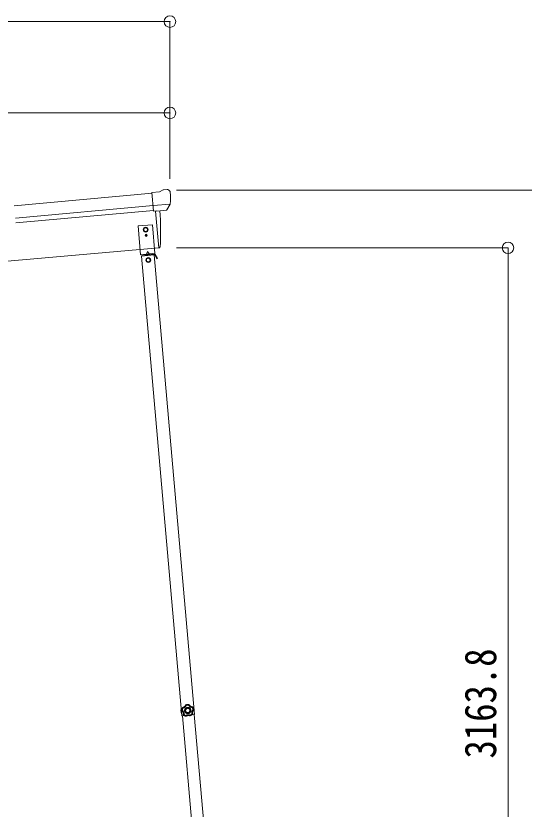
# Model space of a CAD drawing. Units: millimetres at full size, sheet at 1:40; details may follow other scales. Extents: x -11181 to 11305, y -7804 to 7716.
# Drawn here: x 7121 to 8883, y 96 to 2848 of the extents above; entities that cross this region are included whole.
import ezdxf
from ezdxf.enums import TextEntityAlignment as Align

# ---------------------------------------------------------------- set-up
doc = ezdxf.new("R2010")
doc.units = ezdxf.units.MM
doc.header["$LTSCALE"] = 40
doc.header["$PDMODE"] = 32
doc.header["$PDSIZE"] = 40
for name, color, linetype, lineweight in [('0-0_0', 7, 'Continuous', 9), ('0-1_本体', 4, 'Continuous', 9), ('0-2_部品', 7, 'Continuous', 9), ('0-A_寸法', 6, 'Continuous', 9), ('1-1_GLASS', 4, 'Continuous', 9), ('1-2_GLASS_SEAL', 4, 'Continuous', 9)]:
    doc.layers.add(name, color=color, linetype=linetype, lineweight=lineweight)
doc.styles.add('ＭＳ ゴシック', font='')
doc.styles.get('ＭＳ ゴシック').set_extended_font_data('MS Gothic')

msp = doc.modelspace()

# ---------------------------------------------------------------- linework, layer by layer
at = {"layer": '0-0_0', "color": 6}
msp.add_line((8826.77, 2042.98), (8826.77, -1120.82), dxfattribs=at)
at = {"layer": '0-1_本体'}
for p, q in [((7115.65, 2189.18), (7592.96, 2232.5)), ((7119.56, 2146.14), (7596.68, 2189.45)), ((7121.08, 2129.43), (7598.19, 2172.73)), ((7605.41, 2170.57), (7616.57, 2042.97)), ((7078.63, 1995.9), (7616.57, 2042.97))]:
    msp.add_line(p, q, dxfattribs=at)
at = {"layer": '0-2_部品'}
for p, q in [((7619.35, 2236.95), (7592.78, 2234.62)), ((7598.44, 2169.96), (7592.78, 2234.62)), ((7619.35, 2236.95), (7631.06, 2243.71)), ((7645.97, 2245.3), (7632.3, 2244.1)), ((7655.1, 2239.55), (7649.62, 2244.15)), ((7656.17, 2237.51), (7656.28, 2236.16)), ((7655.64, 2194.66), (7596.73, 2189.5)), ((7642, 2173.77), (7634.3, 2173.1)), ((7644.39, 2175.17), (7655.33, 2194.11)), ((7608.4, 2170.83), (7598.44, 2169.96)), ((7605.41, 2170.57), (7616.57, 2042.97)), ((7616.57, 2042.97), (7618.63, 2043.22))]:
    msp.add_line(p, q, dxfattribs=at)
for points in [[(7655.72, 2195.29), (7655.43, 2194.3), (7655.33, 2194.11)], [(7608.4, 2170.83), (7608.67, 2170.77), (7634.04, 2172.99), (7634.3, 2173.1)]]:
    msp.add_lwpolyline(points, dxfattribs=at)
msp.add_circle((7570.89, 2106.23), 6.5, dxfattribs=at)
for centre, radius, start, end in [((7632.56, 2241.12), 3, 95, 120), ((7646.4, 2240.32), 5, 50.00648, 94.99352), ((7454.66, 2218.52), 202.4, 353.4085, 5), ((6722.81, 2098.78), 900, 356.63919, 4.64986), ((7618.26, 2046.2), 3, 277, 356.63919)]:
    msp.add_arc(centre, radius, start, end, dxfattribs=at)
for centre, major_axis, ratio, start_param, end_param in [((7660.49, 2241.55), (-15.35, 3.44), 0.101033, 5.9751426, 5.9753737), ((7653.17, 2237.25), (2.71, -1.31), 0.997474, 0.5366567, 1.3225652), ((7641.74, 2176.77), (1.62, -2.54), 0.997631, 5.8041905, 5.8929484), ((7641.67, 2176.88), (-3.5, 2.17), 0.650902, 2.1145521, 2.1873627), ((7641.79, 2176.68), (1.62, -2.54), 0.997631, 5.965759, 6.7621801)]:
    msp.add_ellipse(centre, major_axis=major_axis, ratio=ratio, start_param=start_param, end_param=end_param, dxfattribs=at)
at = {"layer": '0-A_寸法'}
for p, q in [((5256.08, 2827.54), (7655.08, 2827.54)), ((7655.08, 2827.54), (7655.08, 2510.92)), ((5334.08, 2510.92), (7655.08, 2510.92)), ((7655.08, 2510.92), (7655.08, 2281.92)), ((9295.78, 2243.28), (7678.29, 2243.28)), ((8826.77, 2042.98), (7678.29, 2042.98))]:
    msp.add_line(p, q, dxfattribs=at)
for p in [(7655.08, 2827.54), (7655.08, 2510.92), (8826.77, 2042.98)]:
    msp.add_point(p, dxfattribs=at)
at = {"layer": '1-1_GLASS'}
for p, q in [((7571.41, 2086.73), (7570.59, 2086.75)), ((7573.85, 2085.87), (7574.67, 2085.86)), ((7600.65, 2018.49), (7556.81, 2014.65)), ((7601.56, 2021.58), (7558.05, 2017.77)), ((7558.31, 2014.78), (7558.05, 2017.77)), ((7572.75, 2016.05), (7572.49, 2019.04)), ((7572.71, 2016.55), (7584.66, 2017.59)), ((7577.56, 2029.98), (7573.43, 2021.13)), ((7577.56, 2029.98), (7583.16, 2021.98)), ((7584.71, 2017.09), (7584.45, 2020.08)), ((7599.15, 2018.36), (7598.89, 2021.35)), ((7599.11, 2018.85), (7601.78, 2019.09)), ((7612.26, 2006.51), (7604.42, 2020.09)), ((7607.6, 2009.59), (7609.76, 2010.84)), ((7693.57, 443.49), (7694.28, 443.54)), ((7693.57, 443.49), (7694.03, 437.01)), ((7694.28, 443.54), (7695.19, 430.57)), ((7698.86, 449.14), (7698.48, 448.89)), ((7698.86, 449.14), (7698.48, 448.89)), ((7698.74, 448.6), (7698.48, 448.89)), ((7699.13, 448.86), (7698.74, 448.6)), ((7699.13, 448.86), (7698.74, 448.6)), ((7698.86, 449.14), (7699.13, 448.86)), ((7709.83, 458.41), (7709.51, 458.08)), ((7709.83, 458.41), (7709.52, 458.08)), ((7709.74, 457.77), (7709.52, 458.08)), ((7710.06, 458.1), (7709.74, 457.77)), ((7710.06, 458.1), (7709.75, 457.77)), ((7709.83, 458.41), (7710.06, 458.1)), ((7720.73, 458.85), (7720.91, 459.19)), ((7721.09, 458.56), (7720.73, 458.85)), ((7721.09, 458.56), (7720.73, 458.85)), ((7721.27, 458.9), (7720.91, 459.19)), ((7721.27, 458.9), (7720.91, 459.19)), ((7721.27, 458.9), (7721.09, 458.56)), ((7732.84, 451.22), (7733.07, 451.53)), ((7733.26, 451.02), (7732.84, 451.22)), ((7733.26, 451.02), (7732.84, 451.22)), ((7733.48, 451.34), (7733.07, 451.53)), ((7733.48, 451.34), (7733.07, 451.53)), ((7733.48, 451.34), (7733.26, 451.02)), ((7737.1, 440.68), (7737.26, 441.11)), ((7737.1, 440.67), (7737.26, 441.11)), ((7737.48, 440.6), (7737.1, 440.67)), ((7737.26, 441.11), (7737.64, 441.03)), ((7737.48, 440.6), (7737.64, 441.03)), ((7737.48, 440.6), (7737.64, 441.03)), ((7694.48, 430.52), (7694.03, 437.01)), ((7694.48, 430.52), (7695.19, 430.57)), ((7695.79, 438.11), (7696.16, 438.23)), ((7695.79, 438.11), (7696.01, 437.7)), ((7695.79, 438.11), (7696.01, 437.7)), ((7696.37, 437.83), (7696.01, 437.7)), ((7696.16, 438.23), (7696.38, 437.83)), ((7696.16, 438.23), (7696.37, 437.83)), ((7701.22, 424.81), (7701.57, 424.97)), ((7701.22, 424.81), (7701.34, 424.37)), ((7701.22, 424.81), (7701.34, 424.37)), ((7701.69, 424.53), (7701.34, 424.37)), ((7701.57, 424.97), (7701.69, 424.53)), ((7701.57, 424.97), (7701.69, 424.53)), ((7710.76, 418.87), (7711.21, 418.95)), ((7710.76, 418.87), (7711.21, 418.95)), ((7710.76, 418.48), (7710.76, 418.87)), ((7710.76, 418.48), (7711.21, 418.56)), ((7710.76, 418.48), (7711.21, 418.56)), ((7711.21, 418.95), (7711.21, 418.56)), ((7725.04, 419.92), (7725.5, 419.9)), ((7725.09, 419.53), (7725.04, 419.92)), ((7725.04, 419.92), (7725.5, 419.9)), ((7725.09, 419.53), (7725.55, 419.51)), ((7725.09, 419.53), (7725.55, 419.51)), ((7725.5, 419.9), (7725.55, 419.51)), ((7733.69, 426.77), (7733.75, 427.23)), ((7733.69, 426.77), (7733.75, 427.22)), ((7734.06, 426.65), (7733.69, 426.77)), ((7733.75, 427.22), (7734.12, 427.11)), ((7734.06, 426.65), (7734.12, 427.11)), ((7734.06, 426.65), (7734.12, 427.11))]:
    msp.add_line(p, q, dxfattribs=at)
for points in [[(7603.2, 2023.73), (7594.48, 2123.35), (7544.67, 2118.99), (7553.39, 2019.37)], [(7570.89, 2113.73), (7564.39, 2109.98), (7564.39, 2102.47), (7570.89, 2098.72), (7577.39, 2102.47), (7577.39, 2109.98)], [(7593.41, 2020.87), (7563.53, 2018.25), (7563.35, 2020.24), (7593.24, 2022.86)], [(7580.12, 2008.14), (7573.62, 2004.38), (7573.62, 1996.88), (7580.12, 1993.13), (7586.62, 1996.88), (7586.62, 2004.38)], [(7724.27, 439.12), (7724.01, 440.62), (7723.48, 441.99), (7722.7, 443.22), (7721.71, 444.26), (7720.54, 445.1), (7719.22, 445.7), (7717.78, 446.04), (7716.26, 446.08), (7714.76, 445.82), (7713.39, 445.29), (7712.17, 444.51), (7711.12, 443.52), (7710.29, 442.35), (7709.68, 441.03), (7709.35, 439.59), (7709.3, 438.07), (7709.56, 436.58), (7710.09, 435.2), (7710.87, 433.98), (7711.86, 432.94), (7713.03, 432.1), (7714.35, 431.5), (7715.79, 431.16), (7717.31, 431.11), (7718.81, 431.37), (7720.18, 431.9), (7721.4, 432.68), (7722.45, 433.68), (7723.28, 434.85), (7723.88, 436.17), (7724.22, 437.6)]]:
    msp.add_lwpolyline(points, close=True, dxfattribs=at)
for points in [[(7570.59, 2086.75), (7570.57, 2085.93), (7571.39, 2085.92)], [(7572.2, 2085.08), (7572.18, 2084.26), (7573, 2084.25), (7573.02, 2085.07)], [(7573.06, 2087.53), (7573.07, 2088.35), (7572.25, 2088.36), (7572.24, 2087.54)], [(7574.67, 2085.86), (7574.69, 2086.68), (7573.87, 2086.69)], [(7612.26, 2006.51), (7610.1, 2005.26), (7602.26, 2018.84)], [(7698.48, 448.89), (7697.26, 446.35), (7696.41, 443.68), (7695.91, 440.92), (7695.79, 438.11)], [(7698.48, 448.89), (7697.27, 446.35), (7696.41, 443.68), (7695.91, 440.92), (7695.79, 438.11)], [(7698.74, 448.6), (7697.59, 446.16), (7696.77, 443.59), (7696.29, 440.94), (7696.16, 438.23)], [(7698.74, 448.6), (7698.75, 448.59), (7698.77, 448.57), (7698.79, 448.55), (7698.82, 448.51), (7698.86, 448.47), (7698.9, 448.42), (7698.95, 448.36), (7699, 448.29), (7699.06, 448.22), (7699.13, 448.14), (7699.21, 448.05), (7699.36, 447.87), (7699.53, 447.68), (7699.67, 447.52), (7699.76, 447.41), (7699.86, 447.31), (7699.96, 447.2), (7700.05, 447.09), (7700.15, 446.98), (7698.71, 443.1), (7698.16, 439)], [(7709.51, 458.08), (7709.31, 457.44), (7709.07, 456.81), (7708.83, 456.28), (7708.69, 455.98), (7708.53, 455.68), (7708.37, 455.38), (7708.2, 455.09), (7708.02, 454.81), (7707.39, 453.92), (7706.52, 452.91), (7705.54, 452), (7704.47, 451.19), (7703.33, 450.51), (7702.35, 450.05), (7702.04, 449.92), (7701.72, 449.8), (7701.4, 449.69), (7701.08, 449.59), (7700.76, 449.5), (7700.19, 449.36), (7699.53, 449.23), (7698.86, 449.14)], [(7699.13, 448.86), (7699.78, 448.95), (7700.44, 449.08), (7701.01, 449.22), (7701.33, 449.31), (7701.65, 449.41), (7701.96, 449.52), (7702.27, 449.63), (7702.57, 449.76), (7703.07, 449.98), (7703.66, 450.28), (7704.23, 450.6), (7704.54, 450.79), (7704.81, 450.98), (7705.08, 451.17), (7705.35, 451.37), (7705.61, 451.57), (7706.11, 452), (7707.04, 452.93), (7707.87, 453.96), (7708.4, 454.76), (7708.74, 455.33), (7709.04, 455.92), (7709.3, 456.52), (7709.54, 457.14), (7709.74, 457.77)], [(7699.13, 448.86), (7699.13, 448.85), (7699.14, 448.82), (7699.16, 448.79), (7699.18, 448.75), (7699.21, 448.7), (7699.24, 448.64), (7699.27, 448.58), (7699.31, 448.5), (7699.35, 448.42), (7699.4, 448.33), (7699.46, 448.22), (7699.57, 448.01), (7699.69, 447.79), (7699.8, 447.6), (7699.86, 447.48), (7699.93, 447.36), (7700.01, 447.23), (7700.08, 447.11), (7700.15, 446.98)], [(7709.75, 457.77), (7709.78, 457.74), (7709.86, 457.69), (7709.97, 457.6), (7710.12, 457.49), (7710.29, 457.35), (7710.49, 457.2), (7710.7, 457.02), (7710.94, 456.84), (7711.17, 456.64), (7711.42, 456.43), (7711.17, 455.78), (7710.89, 455.15), (7710.61, 454.59), (7710.45, 454.29), (7710.28, 453.98), (7710.1, 453.68), (7709.91, 453.39), (7709.72, 453.1), (7709.1, 452.26), (7708.19, 451.22), (7707.18, 450.28), (7706.83, 449.98), (7706.55, 449.76), (7706.27, 449.56), (7705.99, 449.36), (7705.7, 449.16), (7705.31, 448.92), (7704.72, 448.57), (7704.11, 448.25), (7703.48, 447.97), (7702.84, 447.71), (7702.18, 447.48), (7701.52, 447.28), (7700.84, 447.12), (7700.15, 446.98)], [(7727.55, 439.35), (7727.42, 440.45), (7727.18, 441.51), (7726.85, 442.52), (7726.41, 443.48), (7725.9, 444.39), (7725.29, 445.24), (7724.62, 446.03), (7723.87, 446.75), (7723.05, 447.39), (7722.18, 447.95), (7721.26, 448.43), (7720.28, 448.81), (7719.27, 449.11), (7718.22, 449.3), (7717.14, 449.39), (7716.03, 449.37), (7714.93, 449.24), (7713.88, 449), (7712.86, 448.66), (7711.9, 448.23), (7710.99, 447.71), (7710.14, 447.11), (7709.35, 446.43), (7708.64, 445.68), (7707.99, 444.87), (7707.43, 443.99), (7706.96, 443.07), (7706.57, 442.1), (7706.28, 441.08), (7706.08, 440.03), (7705.99, 438.95), (7706.01, 437.84), (7706.15, 436.75), (7706.39, 435.69), (7706.72, 434.68), (7707.15, 433.71), (7707.67, 432.8), (7708.28, 431.95), (7708.95, 431.17)], [(7720.91, 459.19), (7718.12, 459.56), (7715.32, 459.55), (7712.54, 459.17), (7709.83, 458.41)], [(7720.91, 459.19), (7718.12, 459.55), (7715.32, 459.55), (7712.54, 459.16), (7709.83, 458.41)], [(7720.73, 458.85), (7718.04, 459.19), (7715.35, 459.18), (7712.67, 458.81), (7710.06, 458.1)], [(7710.06, 458.1), (7710.09, 458.07), (7710.15, 457.99), (7710.25, 457.89), (7710.37, 457.74), (7710.51, 457.57), (7710.67, 457.38), (7710.84, 457.16), (7711.03, 456.93), (7711.22, 456.68), (7711.42, 456.43)], [(7719.62, 457.01), (7715.49, 457.18), (7711.42, 456.43)], [(7720.73, 458.85), (7720.7, 458.81), (7720.65, 458.73), (7720.57, 458.61), (7720.48, 458.45), (7720.36, 458.26), (7720.23, 458.04), (7720.08, 457.81), (7719.93, 457.55), (7719.78, 457.28), (7719.62, 457.01)], [(7721.09, 458.56), (7721.06, 458.53), (7720.99, 458.46), (7720.89, 458.36), (7720.76, 458.23), (7720.6, 458.07), (7720.43, 457.89), (7720.24, 457.69), (7720.04, 457.47), (7719.83, 457.24), (7719.62, 457.01)], [(7732.84, 451.22), (7732.83, 451.18), (7732.8, 451.09), (7732.75, 450.95), (7732.69, 450.78), (7732.61, 450.57), (7732.53, 450.33), (7732.43, 450.07), (7732.32, 449.8), (7732.21, 449.51), (7732.09, 449.21), (7731.39, 449.25), (7730.69, 449.32), (7729.99, 449.43), (7729.3, 449.57), (7728.62, 449.74), (7727.62, 450.05), (7726.33, 450.58), (7725.1, 451.23), (7724.58, 451.56), (7724.29, 451.75), (7724, 451.95), (7723.72, 452.16), (7723.44, 452.38), (7723.1, 452.65), (7722.58, 453.12), (7722.08, 453.6), (7721.61, 454.12), (7721.16, 454.65), (7720.73, 455.21), (7720.33, 455.79), (7719.96, 456.39), (7719.62, 457.01)], [(7721.09, 458.56), (7721.38, 457.97), (7721.7, 457.39), (7722.05, 456.82), (7722.43, 456.28), (7722.84, 455.76), (7723.28, 455.26), (7723.73, 454.79), (7724.21, 454.34), (7724.55, 454.06), (7724.81, 453.85), (7725.07, 453.65), (7725.34, 453.46), (7725.62, 453.27), (7725.99, 453.03), (7727.15, 452.41), (7728.36, 451.91), (7729.31, 451.63), (7729.63, 451.55), (7729.95, 451.47), (7730.28, 451.41), (7730.61, 451.36), (7730.93, 451.31), (7731.52, 451.25), (7732.18, 451.22), (7732.84, 451.22)], [(7733.07, 451.53), (7732.39, 451.53), (7731.72, 451.56), (7731.14, 451.62), (7730.81, 451.67), (7730.48, 451.72), (7730.15, 451.79), (7729.82, 451.86), (7729.49, 451.94), (7728.46, 452.26), (7727.23, 452.78), (7726.06, 453.43), (7724.96, 454.2), (7723.96, 455.07), (7723.21, 455.86), (7723, 456.12), (7722.79, 456.39), (7722.58, 456.65), (7722.39, 456.93), (7722.2, 457.21), (7721.89, 457.71), (7721.57, 458.3), (7721.27, 458.9)], [(7733.75, 427.23), (7733.7, 427.23), (7733.61, 427.23), (7733.47, 427.23), (7733.28, 427.23), (7733.06, 427.24), (7732.81, 427.25), (7732.53, 427.26), (7732.24, 427.28), (7731.93, 427.3), (7731.61, 427.32), (7731.43, 428), (7731.28, 428.69), (7731.16, 429.39), (7731.08, 430.08), (7731.04, 430.79), (7731.03, 431.83), (7731.13, 433.22), (7731.37, 434.59), (7731.52, 435.19), (7731.61, 435.53), (7731.72, 435.86), (7731.83, 436.2), (7731.95, 436.53), (7732.11, 436.93), (7732.39, 437.57), (7732.69, 438.19), (7733.03, 438.8), (7733.4, 439.4), (7733.81, 439.98), (7734.23, 440.54), (7734.69, 441.08), (7735.17, 441.59)], [(7733.26, 451.02), (7733.23, 450.98), (7733.18, 450.9), (7733.11, 450.78), (7733.01, 450.62), (7732.89, 450.43), (7732.75, 450.22), (7732.6, 449.98), (7732.44, 449.73), (7732.27, 449.48), (7732.09, 449.21)], [(7735.17, 441.59), (7734.05, 445.58), (7732.09, 449.21)], [(7737.1, 440.67), (7736.62, 440.21), (7736.17, 439.73), (7735.75, 439.22), (7735.35, 438.69), (7734.98, 438.14), (7734.64, 437.57), (7734.33, 436.99), (7734.05, 436.4), (7733.89, 435.99), (7733.77, 435.68), (7733.66, 435.37), (7733.56, 435.05), (7733.47, 434.73), (7733.36, 434.3), (7733.12, 433.01), (7733.03, 431.7), (7733.04, 430.72), (7733.07, 430.38), (7733.1, 430.05), (7733.14, 429.72), (7733.19, 429.4), (7733.25, 429.07), (7733.37, 428.5), (7733.54, 427.86), (7733.75, 427.22)], [(7737.26, 441.11), (7736.76, 443.77), (7735.91, 446.33), (7734.74, 448.75), (7733.26, 451.02)], [(7734.12, 427.11), (7733.91, 427.75), (7733.73, 428.4), (7733.61, 428.97), (7733.55, 429.3), (7733.5, 429.63), (7733.46, 429.96), (7733.43, 430.3), (7733.4, 430.64), (7733.39, 431.72), (7733.5, 433.05), (7733.75, 434.36), (7734.15, 435.64), (7734.67, 436.87), (7735.19, 437.82), (7735.37, 438.11), (7735.56, 438.39), (7735.75, 438.66), (7735.95, 438.93), (7736.16, 439.2), (7736.54, 439.65), (7737, 440.14), (7737.48, 440.6)], [(7737.64, 441.03), (7737.13, 443.8), (7736.26, 446.46), (7735.04, 448.99), (7733.48, 451.34)], [(7737.64, 441.03), (7737.13, 443.8), (7736.26, 446.46), (7735.03, 448.99), (7733.48, 451.34)], [(7737.26, 441.11), (7737.22, 441.12), (7737.13, 441.14), (7736.99, 441.18), (7736.81, 441.22), (7736.59, 441.27), (7736.34, 441.33), (7736.07, 441.4), (7735.78, 441.46), (7735.48, 441.53), (7735.17, 441.59)], [(7737.1, 440.68), (7737.06, 440.7), (7736.98, 440.74), (7736.85, 440.8), (7736.69, 440.89), (7736.49, 440.98), (7736.26, 441.09), (7736.01, 441.21), (7735.74, 441.34), (7735.46, 441.46), (7735.17, 441.59)], [(7696.01, 437.7), (7696.55, 437.31), (7697.08, 436.89), (7697.51, 436.5), (7697.75, 436.27), (7697.99, 436.03), (7698.22, 435.78), (7698.44, 435.53), (7698.66, 435.27), (7699.31, 434.4), (7700, 433.26), (7700.57, 432.05), (7701, 430.78), (7701.3, 429.48), (7701.44, 428.41), (7701.46, 428.07), (7701.47, 427.73), (7701.48, 427.4), (7701.48, 427.06), (7701.46, 426.73), (7701.42, 426.14), (7701.34, 425.47), (7701.22, 424.81)], [(7696.16, 438.23), (7696.2, 438.25), (7696.29, 438.29), (7696.42, 438.34), (7696.59, 438.41), (7696.8, 438.49), (7697.04, 438.58), (7697.29, 438.68), (7697.57, 438.79), (7697.86, 438.9), (7698.16, 439)], [(7701.57, 424.97), (7701.68, 425.63), (7701.77, 426.29), (7701.81, 426.88), (7701.82, 427.21), (7701.82, 427.54), (7701.82, 427.87), (7701.8, 428.2), (7701.78, 428.53), (7701.72, 429.08), (7701.62, 429.72), (7701.49, 430.37), (7701.4, 430.72), (7701.31, 431.04), (7701.21, 431.35), (7701.11, 431.67), (7700.99, 431.98), (7700.74, 432.59), (7700.14, 433.76), (7699.42, 434.87), (7698.83, 435.62), (7698.38, 436.11), (7697.92, 436.58), (7697.43, 437.02), (7696.91, 437.44), (7696.37, 437.83)], [(7696.38, 437.83), (7696.41, 437.85), (7696.49, 437.91), (7696.61, 437.99), (7696.76, 438.09), (7696.94, 438.22), (7697.15, 438.36), (7697.38, 438.51), (7697.63, 438.67), (7697.89, 438.84), (7698.16, 439), (7698.7, 438.56), (7699.22, 438.1), (7699.67, 437.67), (7699.91, 437.42), (7700.14, 437.16), (7700.37, 436.9), (7700.59, 436.63), (7700.81, 436.36), (7701.41, 435.51), (7702.12, 434.33), (7702.71, 433.07), (7702.88, 432.64), (7703, 432.32), (7703.11, 431.99), (7703.22, 431.65), (7703.31, 431.32), (7703.43, 430.88), (7703.57, 430.2), (7703.68, 429.52), (7703.76, 428.84), (7703.81, 428.15), (7703.83, 427.46), (7703.81, 426.76), (7703.76, 426.06), (7703.67, 425.37)], [(7701.34, 424.37), (7703.38, 422.43), (7705.66, 420.79), (7708.13, 419.46), (7710.76, 418.48)], [(7701.34, 424.37), (7703.38, 422.43), (7705.66, 420.79), (7708.13, 419.47), (7710.76, 418.48)], [(7701.57, 424.97), (7701.61, 424.98), (7701.71, 425), (7701.85, 425.02), (7702.03, 425.05), (7702.25, 425.09), (7702.5, 425.13), (7702.77, 425.18), (7703.06, 425.24), (7703.36, 425.3), (7703.67, 425.37)], [(7701.69, 424.53), (7701.73, 424.55), (7701.82, 424.58), (7701.96, 424.64), (7702.13, 424.71), (7702.34, 424.79), (7702.57, 424.89), (7702.82, 425), (7703.1, 425.11), (7703.38, 425.24), (7703.67, 425.37)], [(7701.69, 424.53), (7703.66, 422.68), (7705.85, 421.1), (7708.23, 419.83), (7710.76, 418.87)], [(7703.67, 425.37), (7706.91, 422.8), (7710.64, 421.01)], [(7708.95, 431.17), (7709.7, 430.45), (7710.51, 429.81), (7711.39, 429.25), (7712.31, 428.77), (7713.29, 428.38), (7714.3, 428.09), (7715.35, 427.89), (7716.43, 427.81), (7717.54, 427.83), (7718.63, 427.96), (7719.69, 428.2), (7720.71, 428.54), (7721.67, 428.97), (7722.58, 429.49), (7723.43, 430.09), (7724.22, 430.77), (7724.93, 431.51), (7725.57, 432.33), (7726.14, 433.2), (7726.61, 434.13), (7727, 435.1), (7727.29, 436.11), (7727.49, 437.16), (7727.58, 438.25), (7727.55, 439.35)], [(7711.21, 418.95), (7711.2, 418.99), (7711.17, 419.08), (7711.13, 419.22), (7711.08, 419.4), (7711.01, 419.61), (7710.95, 419.85), (7710.87, 420.12), (7710.8, 420.41), (7710.72, 420.71), (7710.64, 421.01), (7711.23, 421.4), (7711.84, 421.75), (7712.47, 422.07), (7713.11, 422.37), (7713.76, 422.63), (7714.75, 422.96), (7716.1, 423.29), (7717.48, 423.49), (7718.09, 423.53), (7718.45, 423.55), (7718.8, 423.55), (7719.15, 423.55), (7719.5, 423.54), (7719.94, 423.51), (7720.63, 423.44), (7721.32, 423.34), (7722, 423.21), (7722.68, 423.04), (7723.36, 422.84), (7724.02, 422.6), (7724.67, 422.34), (7725.31, 422.04)], [(7710.76, 418.87), (7710.76, 418.91), (7710.75, 419.01), (7710.74, 419.15), (7710.72, 419.34), (7710.71, 419.56), (7710.69, 419.81), (7710.68, 420.09), (7710.67, 420.39), (7710.65, 420.7), (7710.64, 421.01)], [(7725.04, 419.92), (7724.45, 420.23), (7723.85, 420.51), (7723.24, 420.76), (7722.61, 420.97), (7721.97, 421.16), (7721.33, 421.3), (7720.68, 421.42), (7720.03, 421.49), (7719.59, 421.53), (7719.26, 421.54), (7718.93, 421.55), (7718.6, 421.55), (7718.26, 421.54), (7717.82, 421.51), (7716.52, 421.33), (7715.25, 421.02), (7714.31, 420.7), (7714, 420.57), (7713.7, 420.44), (7713.4, 420.3), (7713.1, 420.15), (7712.81, 420), (7712.3, 419.7), (7711.75, 419.34), (7711.21, 418.95)], [(7711.21, 418.56), (7711.76, 418.96), (7712.32, 419.33), (7712.83, 419.62), (7713.12, 419.78), (7713.42, 419.93), (7713.73, 420.07), (7714.04, 420.21), (7714.35, 420.33), (7715.38, 420.68), (7716.67, 420.98), (7718, 421.15), (7719.34, 421.17), (7720.67, 421.05), (7721.73, 420.85), (7722.06, 420.77), (7722.39, 420.68), (7722.71, 420.58), (7723.03, 420.47), (7723.34, 420.36), (7723.89, 420.14), (7724.49, 419.85), (7725.09, 419.53)], [(7725.04, 419.92), (7725.05, 419.96), (7725.06, 420.05), (7725.08, 420.19), (7725.11, 420.38), (7725.14, 420.6), (7725.18, 420.85), (7725.21, 421.12), (7725.25, 421.42), (7725.28, 421.72), (7725.31, 422.04)], [(7725.31, 422.04), (7728.76, 424.33), (7731.61, 427.32)], [(7725.5, 419.9), (7725.49, 419.94), (7725.49, 420.04), (7725.48, 420.18), (7725.47, 420.37), (7725.45, 420.59), (7725.43, 420.84), (7725.41, 421.12), (7725.38, 421.41), (7725.35, 421.72), (7725.31, 422.04)], [(7725.5, 419.9), (7727.87, 421.2), (7730.04, 422.79), (7731.99, 424.66), (7733.69, 426.77)], [(7725.55, 419.51), (7728.02, 420.86), (7730.28, 422.51), (7732.31, 424.45), (7734.06, 426.65)], [(7725.55, 419.51), (7728.02, 420.86), (7730.28, 422.51), (7732.3, 424.45), (7734.06, 426.65)], [(7733.69, 426.77), (7733.64, 426.78), (7733.55, 426.8), (7733.41, 426.84), (7733.23, 426.88), (7733.01, 426.94), (7732.77, 427), (7732.5, 427.07), (7732.21, 427.15), (7731.92, 427.23), (7731.61, 427.32)]]:
    msp.add_lwpolyline(points, dxfattribs=at)
for centre, radius in [((7570.89, 2106.23), 8.5), ((7570.89, 2106.23), 7.7), ((7572.63, 2086.3), 3.75), ((7580.12, 2000.63), 8.5), ((7580.12, 2000.63), 7.7), ((7580.12, 2000.63), 6.5)]:
    msp.add_circle(centre, radius, dxfattribs=at)
for centre, radius, start, end in [((7571.38, 2085.1), 0.82, 359, 89), ((7571.42, 2087.55), 0.82, 269, 359), ((7573.84, 2085.05), 0.82, 89, 179), ((7573.88, 2087.51), 0.82, 179, 269), ((7601.82, 2018.59), 3, 30, 95), ((7601.82, 2018.59), 0.5, 30, 95), ((7712.89, 438.33), 20, 165.03443, 202.96557)]:
    msp.add_arc(centre, radius, start, end, dxfattribs=at)
at = {"layer": '1-2_GLASS_SEAL'}
for p, q in [((7556.84, 2014.65), (7696.74, 420.47)), ((7600.67, 2018.5), (7740.57, 424.32)), ((7696.74, 420.47), (7705.08, 421.2)), ((7698.23, 420.6), (7831.3, -1095.69)), ((7731.32, 423.51), (7740.57, 424.32)), ((7739.08, 424.19), (7872.12, -1091.81))]:
    msp.add_line(p, q, dxfattribs=at)

# ---------------------------------------------------------------- texts
at = {"layer": '0-A_寸法', "color": 7, "style": 'ＭＳ ゴシック', "width": 0.85}
msp.add_text('3163.8', height=110, rotation=90, dxfattribs=at).set_placement((8818.77, 272.08), align=Align.BOTTOM_LEFT)

doc.saveas('drawing.dxf')
